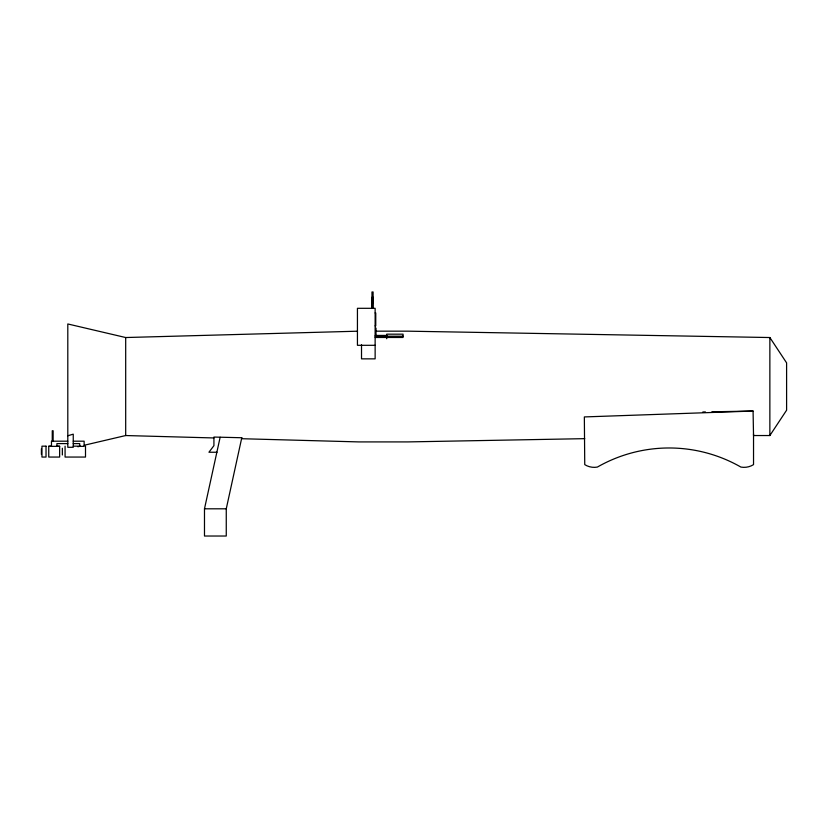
<?xml version="1.0" encoding="UTF-8"?>
<svg xmlns="http://www.w3.org/2000/svg" width="828" height="828" viewBox="0 0 828 828"><rect width="100%" height="100%" fill="white"/><g stroke="black" fill="none" stroke-linecap="round" stroke-linejoin="round"><path stroke-width="1.24" d="M220.144 437.236L204.485 508.806L204.485 536.026L226.261 536.026L226.261 508.806L241.786 437.743L213.924 437.06L213.924 445.661L208.935 452.243L216.998 452.243M711.852 411.806L753.076 411.05L753.532 435.538L769.864 435.538L786.6 410.202L786.6 362.871L769.864 337.534L407.8 331.169L375.56 331.169M67.803 435.756L73.247 434.162L73.247 447.296L67.803 447.296L67.803 323.965L125.69 337.534L357.51 331.2M77.873 446.747L80.388 446.157M84.166 445.267L125.69 435.538L213.924 437.95M753.076 411.05L584.351 416.929L584.744 464.632A17.823 17.823 0 0 0 597.371 467.075A144.414 144.414 0 0 1 740.905 467.075A17.823 17.823 0 0 0 753.532 464.632L753.532 433.872M702.827 411.971L705.404 411.92M584.744 438.654L407.8 441.914L358.793 441.914L241.776 438.716L241.786 437.743M373.242 302.862L371.793 302.862L371.793 308.306M375.136 312.953L375.757 312.953L375.757 325.839L375.136 325.839M375.198 335.433L386.728 335.433M386.728 336.209L403.06 336.209M375.198 336.696L386.728 336.696M375.198 337.472L403.06 337.472L403.06 334.17L386.728 334.17L386.728 338.735M375.136 345.307L357.437 345.307L357.437 308.306L375.136 308.306L375.136 358.855L361.515 358.855L361.515 344.758M67.803 441.189L51.471 441.189L51.471 446.395M73.247 441.189L84.135 441.189L84.135 446.395L79.716 446.333L79.716 443.601L73.247 443.601M67.803 443.601L56.915 443.601L56.915 446.395M51.471 446.168L48.748 446.168L48.748 457.056L59.637 457.056L59.637 446.168L56.915 446.168M73.247 446.168L79.716 446.168M48.748 446.354L59.637 446.354M204.485 508.806L226.261 508.806M769.864 337.534L769.864 435.538M376.005 328.095L376.005 332.049M376.005 332.846L376.005 336.799M373.242 308.306L373.387 297.418L371.648 297.418L371.648 308.306M373.097 297.418L373.097 291.974L371.969 291.974L372.01 302.862M373.024 297.418L373.024 302.862M125.69 337.534L125.69 435.538M85.501 446.168L85.501 457.056L65.081 457.056L65.081 446.168M62.359 448.248L62.359 454.976M53.127 441.189L53.127 430.777L52.267 430.777L52.257 441.189M41.4 448.797L41.4 454.427M46.026 446.168L41.949 446.168L41.949 457.056L46.026 457.056L46.026 446.168"/></g></svg>
